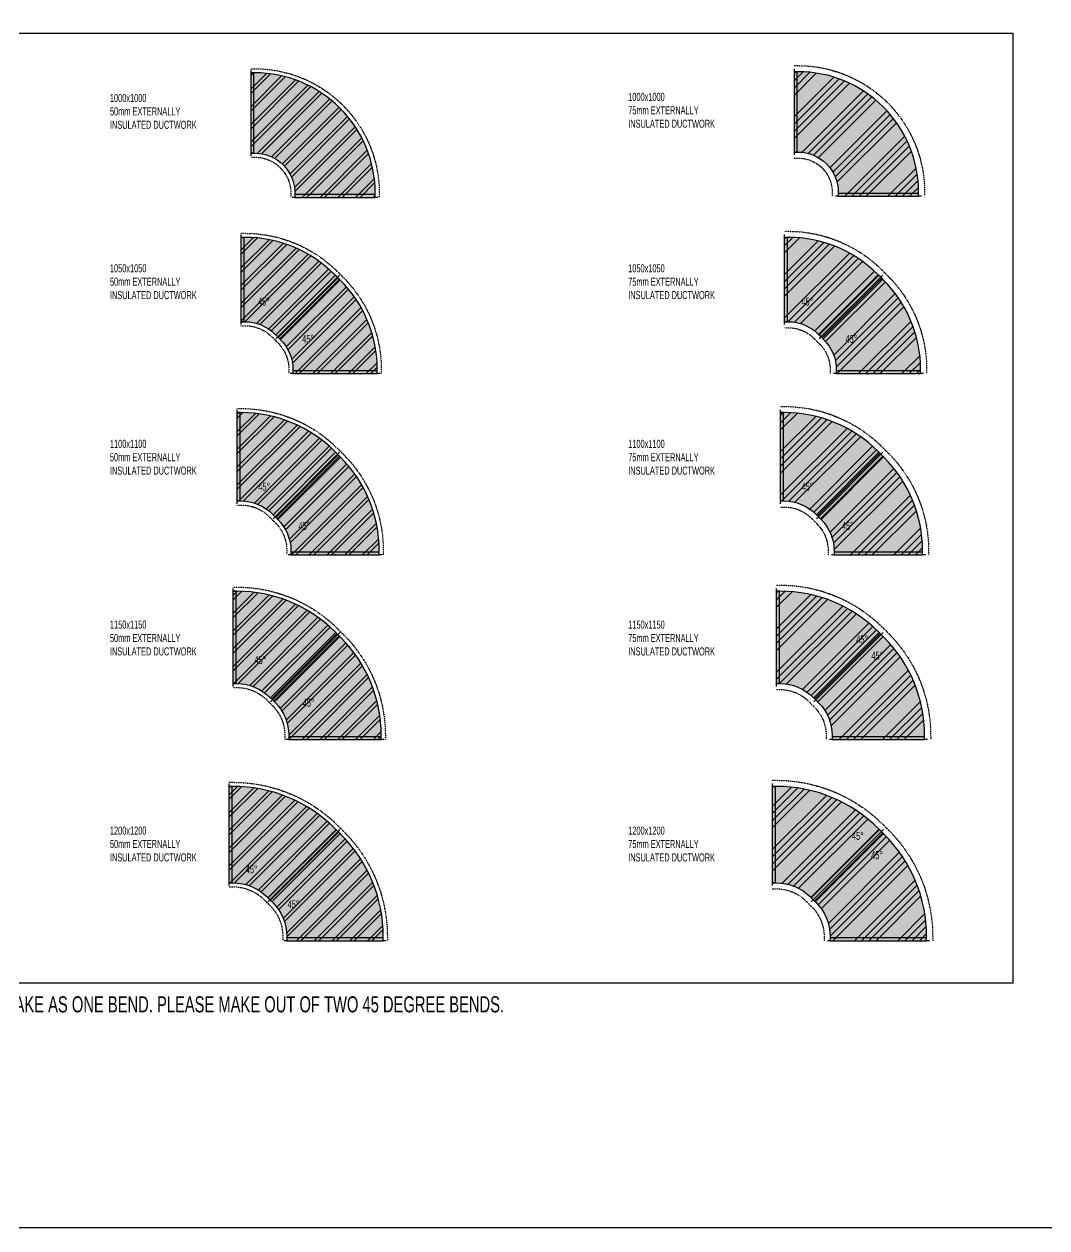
# Model space of a CAD drawing. Header units: millimetres. Extents: x 141 to 153906, y 19826 to 64501.
# Drawn here: x 124218 to 136942, y 19826 to 34807 of the extents above; entities that cross this region are included whole.
import ezdxf
from ezdxf.enums import TextEntityAlignment as Align

# ---------------------------------------------------------------- set-up
doc = ezdxf.new("R2010")
doc.units = ezdxf.units.MM
doc.linetypes.add('HID', pattern=[3.5, 2, -1.5])
doc.linetypes.add('Ins', pattern=[1, 0.5, -0.5])
for name, color, linetype in [('Hvacduct-Flange', 8, 'Continuous'), ('Hvacduct-sa', 160, 'Continuous'), ('Hvacduct-sa-Shading', 163, 'Continuous'), ('HvacDuctText', 7, 'Continuous'), ('Hvacins', 118, 'Continuous'), ('HvacInsulation EX', 118, 'HID'), ('Hvactext', 7, 'Continuous'), ('RFI Layer', 240, 'Continuous')]:
    doc.layers.add(name, color=color, linetype=linetype)
doc.styles.add('Arial Narrow_1', font='ARIALN.TTF', dxfattribs={"height": 250})
doc.styles.add('HVACS', font='ARIALN.TTF', dxfattribs={"width": 0.8})
pattern_1 = [(45, (23471, 60517.5), (-110.52623, 110.52623), []), (45, (23526.27, 60517.5), (-110.52623, 110.52623), [])]
pattern_2 = [(45, (17024.3, 60517.5), (-269.4077, 269.4077), []), (45, (17114.1, 60517.5), (-269.4077, 269.4077), []), (45, (17203.9, 60517.5), (-269.4077, 269.4077), []), (45, (17293.7, 60517.5), (-269.4077, 269.4077), [])]

msp = doc.modelspace()

# ---------------------------------------------------------------- hatches: boundary and pattern name
at = {"layer": 'Hvacduct-sa-Shading'}
for points in [[(127586.8, 32701.1), (127586.8, 32651.1), (128586.8, 32651.1), (128586.8, 32701.1, 0.4142136), (127086.8, 34201.1), (127036.8, 34201.1), (127036.8, 33201.1), (127086.8, 33201.1, -0.4142136)], [(134345.6, 32714.7), (134345.6, 32664.7), (135345.6, 32664.7), (135345.6, 32714.7, 0.4142136), (133845.6, 34214.7), (133795.6, 34214.7), (133795.6, 33214.7), (133845.6, 33214.7, -0.4142136)], [(127337.1, 30949.4), (127372.5, 30914), (128114.9, 31656.5), (128079.6, 31691.8, 0.1989124), (126965.9, 32153.2), (126915.9, 32153.2), (126915.9, 31103.2), (126965.9, 31103.2, -0.1989124)], [(134096, 30949.4), (134131.3, 30914), (134873.8, 31656.5), (134838.4, 31691.8, 0.1989124), (133724.7, 32153.2), (133674.7, 32153.2), (133674.7, 31103.2), (133724.7, 31103.2, -0.1989124)], [(127561.8, 30507.6), (127561.8, 30457.6), (128611.8, 30457.6), (128611.8, 30507.6, 0.1989124), (128150.5, 31621.3), (128115.1, 31656.7), (127372.7, 30914.2), (127408, 30878.9, -0.1989124)], [(134320.6, 30507.6), (134320.6, 30457.6), (135370.6, 30457.6), (135370.6, 30507.6, 0.1989124), (134909.3, 31621.3), (134874, 31656.7), (134131.5, 30914.2), (134166.9, 30878.9, -0.1989124)], [(127305, 28711.1), (127340.4, 28675.7), (128118.2, 29453.5), (128082.8, 29488.9, 0.1989124), (126916.1, 29972.2), (126866.1, 29972.2), (126866.1, 28872.2), (126916.1, 28872.2, -0.1989124)], [(134063.8, 28711.1), (134099.2, 28675.7), (134877, 29453.5), (134841.6, 29488.9, 0.1989124), (133674.9, 29972.2), (133624.9, 29972.2), (133624.9, 28872.2), (133674.9, 28872.2, -0.1989124)], [(127536.8, 28251.5), (127536.8, 28201.5), (128636.8, 28201.5), (128636.8, 28251.5, 0.1989124), (128153.5, 29418.2), (128118.2, 29453.5), (127340.4, 28675.7), (127375.7, 28640.4, -0.1989124)], [(134295.6, 28251.5), (134295.6, 28201.5), (135395.6, 28201.5), (135395.6, 28251.5, 0.1989124), (134912.4, 29418.2), (134877, 29453.5), (134099.2, 28675.7), (134134.5, 28640.4, -0.1989124)], [(127272.7, 26431.4), (127308, 26396.1), (128121.2, 27209.2), (128085.8, 27244.6, 0.1989124), (126866.1, 27749.8), (126816.1, 27749.8), (126816.1, 26599.8), (126866.1, 26599.8, -0.1989124)], [(134031.5, 26431.4), (134066.9, 26396.1), (134880, 27209.2), (134844.7, 27244.6, 0.1989124), (133624.9, 27749.8), (133574.9, 27749.8), (133574.9, 26599.8), (133624.9, 26599.8, -0.1989124)], [(127511.8, 25954.1), (127511.8, 25904.1), (128661.8, 25904.1), (128661.8, 25954.1, 0.1989124), (128156.6, 27173.9), (128121.2, 27209.2), (127308, 26396.1), (127343.4, 26360.7, -0.1989124)], [(134270.6, 25954.1), (134270.6, 25904.1), (135420.6, 25904.1), (135420.6, 25954.1, 0.1989124), (134915.4, 27173.9), (134880, 27209.2), (134066.9, 26396.1), (134102.2, 26360.7, -0.1989124)], [(127240.4, 23945.2), (127275.7, 23909.9), (128124.2, 24758.4), (128088.9, 24793.8, 0.1989124), (126816.1, 25321), (126766.1, 25321), (126766.1, 24121), (126816.1, 24121, -0.1989124)], [(133999.2, 23945.2), (134034.5, 23909.9), (134883.1, 24758.4), (134847.7, 24793.8, 0.1989124), (133574.9, 25321), (133524.9, 25321), (133524.9, 24121), (133574.9, 24121, -0.1989124)], [(127486.8, 23450.3), (127486.8, 23400.3), (128686.8, 23400.3), (128686.8, 23450.3, 0.1989124), (128159.6, 24723.1), (128124.2, 24758.4), (127275.7, 23909.9), (127311.1, 23874.5, -0.1989124)], [(134245.6, 23450.3), (134245.6, 23400.3), (135445.6, 23400.3), (135445.6, 23450.3, 0.1989124), (134918.4, 24723.1), (134883.1, 24758.4), (134034.5, 23909.9), (134069.9, 23874.5, -0.1989124)]]:
    msp.add_hatch(color=256, dxfattribs=at).paths.add_polyline_path(points)
at = {"layer": 'HvacInsulation EX'}
h = msp.add_hatch(dxfattribs=at)
h.set_pattern_fill('BRICK_EXISTING', color=256, scale=15.384615, style=0)
h.set_pattern_definition([(45, (23471, 60190.87), (-110.52623, 110.52623), []), (45, (23526.27, 60190.87), (-110.52623, 110.52623), [])])
h.paths.add_polyline_path([(127586.8, 32701.1), (127586.8, 32651.1), (128586.8, 32651.1), (128586.8, 32701.1, 0.4142136), (127086.8, 34201.1), (127036.8, 34201.1), (127036.8, 33201.1), (127086.8, 33201.1, -0.4142136)])
h = msp.add_hatch(dxfattribs=at)
h.set_pattern_fill('ANSI34', color=256, scale=20, style=0)
h.set_pattern_definition([(45, (17024.3, 60204.48), (-269.4077, 269.4077), []), (45, (17114.1, 60204.48), (-269.4077, 269.4077), []), (45, (17203.9, 60204.48), (-269.4077, 269.4077), []), (45, (17293.7, 60204.48), (-269.4077, 269.4077), [])])
h.paths.add_polyline_path([(134345.6, 32714.7), (134345.6, 32664.7), (135345.6, 32664.7), (135345.6, 32714.7, 0.4142136), (133845.6, 34214.7), (133795.6, 34214.7), (133795.6, 33214.7), (133845.6, 33214.7, -0.4142136)])
h = msp.add_hatch(dxfattribs=at)
h.set_pattern_fill('BRICK_EXISTING', color=256, scale=15.384615, style=0)
h.set_pattern_definition(pattern_1)
h.paths.add_polyline_path([(127337.1, 30949.4), (127372.5, 30914), (128114.9, 31656.5), (128079.6, 31691.8, 0.1989124), (126965.9, 32153.2), (126915.9, 32153.2), (126915.9, 31103.2), (126965.9, 31103.2, -0.1989124)])
h = msp.add_hatch(dxfattribs=at)
h.set_pattern_fill('ANSI34', color=256, scale=20, style=0)
h.set_pattern_definition(pattern_2)
h.paths.add_polyline_path([(134096, 30949.4), (134131.3, 30914), (134873.8, 31656.5), (134838.4, 31691.8, 0.1989124), (133724.7, 32153.2), (133674.7, 32153.2), (133674.7, 31103.2), (133724.7, 31103.2, -0.1989124)])
h = msp.add_hatch(dxfattribs=at)
h.set_pattern_fill('BRICK_EXISTING', color=256, scale=15.384615, style=0)
h.set_pattern_definition(pattern_1)
h.paths.add_polyline_path([(127561.8, 30507.6), (127561.8, 30457.6), (128611.8, 30457.6), (128611.8, 30507.6, 0.1989124), (128150.5, 31621.3), (128115.1, 31656.7), (127372.7, 30914.2), (127408, 30878.9, -0.1989124)])
h = msp.add_hatch(dxfattribs=at)
h.set_pattern_fill('ANSI34', color=256, scale=20, style=0)
h.set_pattern_definition(pattern_2)
h.paths.add_polyline_path([(134320.6, 30507.6), (134320.6, 30457.6), (135370.6, 30457.6), (135370.6, 30507.6, 0.1989124), (134909.3, 31621.3), (134874, 31656.7), (134131.5, 30914.2), (134166.9, 30878.9, -0.1989124)])
h = msp.add_hatch(dxfattribs=at)
h.set_pattern_fill('BRICK_EXISTING', color=256, scale=15.384615, style=0)
h.set_pattern_definition(pattern_1)
h.paths.add_polyline_path([(127305, 28711.1), (127340.4, 28675.7), (128118.2, 29453.5), (128082.8, 29488.9, 0.1989124), (126916.1, 29972.2), (126866.1, 29972.2), (126866.1, 28872.2), (126916.1, 28872.2, -0.1989124)])
h = msp.add_hatch(dxfattribs=at)
h.set_pattern_fill('ANSI34', color=256, scale=20, style=0)
h.set_pattern_definition(pattern_2)
h.paths.add_polyline_path([(134063.8, 28711.1), (134099.2, 28675.7), (134877, 29453.5), (134841.6, 29488.9, 0.1989124), (133674.9, 29972.2), (133624.9, 29972.2), (133624.9, 28872.2), (133674.9, 28872.2, -0.1989124)])
h = msp.add_hatch(dxfattribs=at)
h.set_pattern_fill('BRICK_EXISTING', color=256, scale=15.384615, style=0)
h.set_pattern_definition(pattern_1)
h.paths.add_polyline_path([(127536.8, 28251.5), (127536.8, 28201.5), (128636.8, 28201.5), (128636.8, 28251.5, 0.1989124), (128153.5, 29418.2), (128118.2, 29453.5), (127340.4, 28675.7), (127375.7, 28640.4, -0.1989124)])
h = msp.add_hatch(dxfattribs=at)
h.set_pattern_fill('ANSI34', color=256, scale=20, style=0)
h.set_pattern_definition(pattern_2)
h.paths.add_polyline_path([(134295.6, 28251.5), (134295.6, 28201.5), (135395.6, 28201.5), (135395.6, 28251.5, 0.1989124), (134912.4, 29418.2), (134877, 29453.5), (134099.2, 28675.7), (134134.5, 28640.4, -0.1989124)])
h = msp.add_hatch(dxfattribs=at)
h.set_pattern_fill('BRICK_EXISTING', color=256, scale=15.384615, style=0)
h.set_pattern_definition(pattern_1)
h.paths.add_polyline_path([(127272.7, 26431.4), (127308, 26396.1), (128121.2, 27209.2), (128085.8, 27244.6, 0.1989124), (126866.1, 27749.8), (126816.1, 27749.8), (126816.1, 26599.8), (126866.1, 26599.8, -0.1989124)])
h = msp.add_hatch(dxfattribs=at)
h.set_pattern_fill('ANSI34', color=256, scale=20, style=0)
h.set_pattern_definition(pattern_2)
h.paths.add_polyline_path([(134031.5, 26431.4), (134066.9, 26396.1), (134880, 27209.2), (134844.7, 27244.6, 0.1989124), (133624.9, 27749.8), (133574.9, 27749.8), (133574.9, 26599.8), (133624.9, 26599.8, -0.1989124)])
h = msp.add_hatch(dxfattribs=at)
h.set_pattern_fill('BRICK_EXISTING', color=256, scale=15.384615, style=0)
h.set_pattern_definition(pattern_1)
h.paths.add_polyline_path([(127511.8, 25954.1), (127511.8, 25904.1), (128661.8, 25904.1), (128661.8, 25954.1, 0.1989124), (128156.6, 27173.9), (128121.2, 27209.2), (127308, 26396.1), (127343.4, 26360.7, -0.1989124)])
h = msp.add_hatch(dxfattribs=at)
h.set_pattern_fill('ANSI34', color=256, scale=20, style=0)
h.set_pattern_definition(pattern_2)
h.paths.add_polyline_path([(134270.6, 25954.1), (134270.6, 25904.1), (135420.6, 25904.1), (135420.6, 25954.1, 0.1989124), (134915.4, 27173.9), (134880, 27209.2), (134066.9, 26396.1), (134102.2, 26360.7, -0.1989124)])
h = msp.add_hatch(dxfattribs=at)
h.set_pattern_fill('BRICK_EXISTING', color=256, scale=15.384615, style=0)
h.set_pattern_definition(pattern_1)
h.paths.add_polyline_path([(127240.4, 23945.2), (127275.7, 23909.9), (128124.2, 24758.4), (128088.9, 24793.8, 0.1989124), (126816.1, 25321), (126766.1, 25321), (126766.1, 24121), (126816.1, 24121, -0.1989124)])
h = msp.add_hatch(dxfattribs=at)
h.set_pattern_fill('ANSI34', color=256, scale=20, style=0)
h.set_pattern_definition(pattern_2)
h.paths.add_polyline_path([(133999.2, 23945.2), (134034.5, 23909.9), (134883.1, 24758.4), (134847.7, 24793.8, 0.1989124), (133574.9, 25321), (133524.9, 25321), (133524.9, 24121), (133574.9, 24121, -0.1989124)])
h = msp.add_hatch(dxfattribs=at)
h.set_pattern_fill('BRICK_EXISTING', color=256, scale=15.384615, style=0)
h.set_pattern_definition(pattern_1)
h.paths.add_polyline_path([(127486.8, 23450.3), (127486.8, 23400.3), (128686.8, 23400.3), (128686.8, 23450.3, 0.1989124), (128159.6, 24723.1), (128124.2, 24758.4), (127275.7, 23909.9), (127311.1, 23874.5, -0.1989124)])
h = msp.add_hatch(dxfattribs=at)
h.set_pattern_fill('ANSI34', color=256, scale=20, style=0)
h.set_pattern_definition(pattern_2)
h.paths.add_polyline_path([(134245.6, 23450.3), (134245.6, 23400.3), (135445.6, 23400.3), (135445.6, 23450.3, 0.1989124), (134918.4, 24723.1), (134883.1, 24758.4), (134034.5, 23909.9), (134069.9, 23874.5, -0.1989124)])

# ---------------------------------------------------------------- linework, layer by layer
msp.add_lwpolyline([(92147.1, 64500.7), (153906.1, 64500.7), (153906.1, 19825.7), (92147.1, 19825.7)], close=True)
at = {"layer": 'Hvacduct-Flange', "elevation": 100.5, "flags": 128}
for points in [[(127036.8, 34236.1), (127036.8, 34201.1), (127071.8, 34201.1), (127071.8, 33201.1), (127036.8, 33201.1), (127036.8, 33166.1)], [(133795.6, 34249.7), (133795.6, 34214.7), (133830.6, 34214.7), (133830.6, 33214.7), (133795.6, 33214.7), (133795.6, 33179.7)], [(128621.8, 32651.1), (128586.8, 32651.1), (128586.8, 32686.1), (127586.8, 32686.1), (127586.8, 32651.1), (127551.8, 32651.1)], [(135380.6, 32664.7), (135345.6, 32664.7), (135345.6, 32699.7), (134345.6, 32699.7), (134345.6, 32664.7), (134310.6, 32664.7)], [(126915.9, 32188.2), (126915.9, 32153.2), (126950.9, 32153.2), (126950.9, 31103.2), (126915.9, 31103.2), (126915.9, 31068.2)], [(133674.7, 32188.2), (133674.7, 32153.2), (133709.7, 32153.2), (133709.7, 31103.2), (133674.7, 31103.2), (133674.7, 31068.2)], [(128139.7, 31681.2), (128114.9, 31656.5), (128090.2, 31681.2), (127347.7, 30938.8), (127372.5, 30914), (127347.7, 30889.3)], [(128139.9, 31681.4), (128115.1, 31656.7), (128139.9, 31631.9), (127397.4, 30889.5), (127372.7, 30914.2), (127347.9, 30889.5)], [(134898.5, 31681.2), (134873.8, 31656.5), (134849, 31681.2), (134106.6, 30938.8), (134131.3, 30914), (134106.6, 30889.3)], [(134898.7, 31681.4), (134874, 31656.7), (134898.7, 31631.9), (134156.3, 30889.5), (134131.5, 30914.2), (134106.8, 30889.5)], [(128646.8, 30457.6), (128611.8, 30457.6), (128611.8, 30492.6), (127561.8, 30492.6), (127561.8, 30457.6), (127526.8, 30457.6)], [(135405.6, 30457.6), (135370.6, 30457.6), (135370.6, 30492.6), (134320.6, 30492.6), (134320.6, 30457.6), (134285.6, 30457.6)], [(126866.1, 30007.2), (126866.1, 29972.2), (126901.1, 29972.2), (126901.1, 28872.2), (126866.1, 28872.2), (126866.1, 28837.2)], [(133624.9, 30007.2), (133624.9, 29972.2), (133659.9, 29972.2), (133659.9, 28872.2), (133624.9, 28872.2), (133624.9, 28837.2)], [(128142.9, 29478.3), (128118.2, 29453.5), (128093.4, 29478.3), (127315.6, 28700.5), (127340.4, 28675.7), (127315.6, 28651)], [(128142.9, 29478.3), (128118.2, 29453.5), (128142.9, 29428.8), (127365.1, 28651), (127340.4, 28675.7), (127315.6, 28651)], [(134901.8, 29478.3), (134877, 29453.5), (134852.3, 29478.3), (134074.4, 28700.5), (134099.2, 28675.7), (134074.4, 28651)], [(134901.8, 29478.3), (134877, 29453.5), (134901.8, 29428.8), (134123.9, 28651), (134099.2, 28675.7), (134074.4, 28651)], [(128671.8, 28201.5), (128636.8, 28201.5), (128636.8, 28236.5), (127536.8, 28236.5), (127536.8, 28201.5), (127501.8, 28201.5)], [(135430.6, 28201.5), (135395.6, 28201.5), (135395.6, 28236.5), (134295.6, 28236.5), (134295.6, 28201.5), (134260.6, 28201.5)], [(126816.1, 27784.8), (126816.1, 27749.8), (126851.1, 27749.8), (126851.1, 26599.8), (126816.1, 26599.8), (126816.1, 26564.8)], [(133574.9, 27784.8), (133574.9, 27749.8), (133609.9, 27749.8), (133609.9, 26599.8), (133574.9, 26599.8), (133574.9, 26564.8)], [(128146, 27234), (128121.2, 27209.2), (128096.5, 27234), (127283.3, 26420.8), (127308, 26396.1), (127283.3, 26371.3)], [(128146, 27234), (128121.2, 27209.2), (128146, 27184.5), (127332.8, 26371.3), (127308, 26396.1), (127283.3, 26371.3)], [(134904.8, 27234), (134880, 27209.2), (134855.3, 27234), (134042.1, 26420.8), (134066.9, 26396.1), (134042.1, 26371.3)], [(134904.8, 27234), (134880, 27209.2), (134904.8, 27184.5), (134091.6, 26371.3), (134066.9, 26396.1), (134042.1, 26371.3)], [(128696.8, 25904.1), (128661.8, 25904.1), (128661.8, 25939.1), (127511.8, 25939.1), (127511.8, 25904.1), (127476.8, 25904.1)], [(135455.6, 25904.1), (135420.6, 25904.1), (135420.6, 25939.1), (134270.6, 25939.1), (134270.6, 25904.1), (134235.6, 25904.1)], [(126766.1, 25356), (126766.1, 25321), (126801.1, 25321), (126801.1, 24121), (126766.1, 24121), (126766.1, 24086)], [(133524.9, 25356), (133524.9, 25321), (133559.9, 25321), (133559.9, 24121), (133524.9, 24121), (133524.9, 24086)], [(128721.8, 23400.3), (128686.8, 23400.3), (128686.8, 23435.3), (127486.8, 23435.3), (127486.8, 23400.3), (127451.8, 23400.3)], [(135480.6, 23400.3), (135445.6, 23400.3), (135445.6, 23435.3), (134245.6, 23435.3), (134245.6, 23400.3), (134210.6, 23400.3)]]:
    msp.add_lwpolyline(points, dxfattribs=at)
at = {"layer": 'Hvacduct-Flange'}
for p in [(134845.6, 32664.7, 100.5), (128086.8, 32651.1, 100.5), (128086.8, 30457.6, 100.5), (134845.6, 30457.6, 100.5), (128086.8, 28201.5, 100.5), (134845.6, 28201.5, 100.5)]:
    msp.add_point(p, dxfattribs=at)
at = {"layer": 'Hvacduct-sa', "elevation": 100.5, "flags": 128}
for points in [[(127586.8, 32701.1), (127586.8, 32651.1), (128586.8, 32651.1), (128586.8, 32701.1, 0.4142136), (127086.8, 34201.1), (127036.8, 34201.1), (127036.8, 33201.1), (127086.8, 33201.1, -0.4142136), (127586.8, 32701.1)], [(134345.6, 32714.7), (134345.6, 32664.7), (135345.6, 32664.7), (135345.6, 32714.7, 0.4142136), (133845.6, 34214.7), (133795.6, 34214.7), (133795.6, 33214.7), (133845.6, 33214.7, -0.4142136), (134345.6, 32714.7)], [(127337.1, 30949.4), (127372.5, 30914), (128114.9, 31656.5), (128079.6, 31691.8, 0.1989124), (126965.9, 32153.2), (126915.9, 32153.2), (126915.9, 31103.2), (126965.9, 31103.2, -0.1989124), (127337.1, 30949.4)], [(134096, 30949.4), (134131.3, 30914), (134873.8, 31656.5), (134838.4, 31691.8, 0.1989124), (133724.7, 32153.2), (133674.7, 32153.2), (133674.7, 31103.2), (133724.7, 31103.2, -0.1989124), (134096, 30949.4)], [(127561.8, 30507.6), (127561.8, 30457.6), (128611.8, 30457.6), (128611.8, 30507.6, 0.1989124), (128150.5, 31621.3), (128115.1, 31656.7), (127372.7, 30914.2), (127408, 30878.9, -0.1989124), (127561.8, 30507.6)], [(134320.6, 30507.6), (134320.6, 30457.6), (135370.6, 30457.6), (135370.6, 30507.6, 0.1989124), (134909.3, 31621.3), (134874, 31656.7), (134131.5, 30914.2), (134166.9, 30878.9, -0.1989124), (134320.6, 30507.6)], [(127305, 28711.1), (127340.4, 28675.7), (128118.2, 29453.5), (128082.8, 29488.9, 0.1989124), (126916.1, 29972.2), (126866.1, 29972.2), (126866.1, 28872.2), (126916.1, 28872.2, -0.1989124), (127305, 28711.1)], [(134063.8, 28711.1), (134099.2, 28675.7), (134877, 29453.5), (134841.6, 29488.9, 0.1989124), (133674.9, 29972.2), (133624.9, 29972.2), (133624.9, 28872.2), (133674.9, 28872.2, -0.1989124), (134063.8, 28711.1)], [(127536.8, 28251.5), (127536.8, 28201.5), (128636.8, 28201.5), (128636.8, 28251.5, 0.1989124), (128153.5, 29418.2), (128118.2, 29453.5), (127340.4, 28675.7), (127375.7, 28640.4, -0.1989124), (127536.8, 28251.5)], [(134295.6, 28251.5), (134295.6, 28201.5), (135395.6, 28201.5), (135395.6, 28251.5, 0.1989124), (134912.4, 29418.2), (134877, 29453.5), (134099.2, 28675.7), (134134.5, 28640.4, -0.1989124), (134295.6, 28251.5)], [(127272.7, 26431.4), (127308, 26396.1), (128121.2, 27209.2), (128085.8, 27244.6, 0.1989124), (126866.1, 27749.8), (126816.1, 27749.8), (126816.1, 26599.8), (126866.1, 26599.8, -0.1989124), (127272.7, 26431.4)], [(134031.5, 26431.4), (134066.9, 26396.1), (134880, 27209.2), (134844.7, 27244.6, 0.1989124), (133624.9, 27749.8), (133574.9, 27749.8), (133574.9, 26599.8), (133624.9, 26599.8, -0.1989124), (134031.5, 26431.4)], [(127511.8, 25954.1), (127511.8, 25904.1), (128661.8, 25904.1), (128661.8, 25954.1, 0.1989124), (128156.6, 27173.9), (128121.2, 27209.2), (127308, 26396.1), (127343.4, 26360.7, -0.1989124), (127511.8, 25954.1)], [(134270.6, 25954.1), (134270.6, 25904.1), (135420.6, 25904.1), (135420.6, 25954.1, 0.1989124), (134915.4, 27173.9), (134880, 27209.2), (134066.9, 26396.1), (134102.2, 26360.7, -0.1989124), (134270.6, 25954.1)], [(127240.4, 23945.2), (127275.7, 23909.9), (128124.2, 24758.4), (128088.9, 24793.8, 0.1989124), (126816.1, 25321), (126766.1, 25321), (126766.1, 24121), (126816.1, 24121, -0.1989124), (127240.4, 23945.2)], [(133999.2, 23945.2), (134034.5, 23909.9), (134883.1, 24758.4), (134847.7, 24793.8, 0.1989124), (133574.9, 25321), (133524.9, 25321), (133524.9, 24121), (133574.9, 24121, -0.1989124), (133999.2, 23945.2)], [(127486.8, 23450.3), (127486.8, 23400.3), (128686.8, 23400.3), (128686.8, 23450.3, 0.1989124), (128159.6, 24723.1), (128124.2, 24758.4), (127275.7, 23909.9), (127311.1, 23874.5, -0.1989124), (127486.8, 23450.3)], [(134245.6, 23450.3), (134245.6, 23400.3), (135445.6, 23400.3), (135445.6, 23450.3, 0.1989124), (134918.4, 24723.1), (134883.1, 24758.4), (134034.5, 23909.9), (134069.9, 23874.5, -0.1989124), (134245.6, 23450.3)]]:
    msp.add_lwpolyline(points, format="xyb", close=True, dxfattribs=at)
for points in [[(128149, 24783.2), (128124.2, 24758.4), (128099.5, 24783.2), (127251, 23934.6), (127275.7, 23909.9), (127251, 23885.1)], [(128149, 24783.2), (128124.2, 24758.4), (128149, 24733.7), (127300.5, 23885.1), (127275.7, 23909.9), (127251, 23885.1)], [(134907.8, 24783.2), (134883.1, 24758.4), (134858.3, 24783.2), (134009.8, 23934.6), (134034.5, 23909.9), (134009.8, 23885.1)], [(134907.8, 24783.2), (134883.1, 24758.4), (134907.8, 24733.7), (134059.3, 23885.1), (134034.5, 23909.9), (134009.8, 23885.1)]]:
    msp.add_lwpolyline(points, dxfattribs=at)
at = {"layer": 'Hvacins', "linetype": 'Ins', "elevation": 100.5, "flags": 128}
for points in [[(127036.8, 34251.1), (127086.8, 34251.1, -0.4142136), (128636.8, 32701.1), (128636.8, 32651.1)], [(133795.6, 34289.7), (133845.6, 34289.7, -0.4142136), (135420.6, 32714.7), (135420.6, 32664.7)], [(127036.8, 33151.1), (127086.8, 33151.1, -0.4142136), (127536.8, 32701.1), (127536.8, 32651.1)], [(133795.6, 33139.7), (133845.6, 33139.7, -0.4142136), (134270.6, 32714.7), (134270.6, 32664.7)], [(133674.7, 32228.2), (133724.7, 32228.2, -0.1989124), (134891.5, 31744.9), (134926.8, 31709.5)], [(126915.9, 32203.2), (126965.9, 32203.2, -0.1989124), (128114.9, 31727.2), (128150.3, 31691.8)], [(128150.5, 31692), (128185.8, 31656.7, -0.1989124), (128661.8, 30507.6), (128661.8, 30457.6)], [(134927, 31709.7), (134962.4, 31674.4, -0.1989124), (135445.6, 30507.6), (135445.6, 30457.6)], [(126915.9, 31053.2), (126965.9, 31053.2, -0.1989124), (127301.8, 30914), (127337.1, 30878.7)], [(133674.7, 31028.2), (133724.7, 31028.2, -0.1989124), (134042.9, 30896.4), (134078.3, 30861)], [(127337.3, 30878.9), (127372.7, 30843.5, -0.1989124), (127511.8, 30507.6), (127511.8, 30457.6)], [(134078.5, 30861.2), (134113.8, 30825.8, -0.1989124), (134245.6, 30507.6), (134245.6, 30457.6)], [(126866.1, 30022.2), (126916.1, 30022.2, -0.1989124), (128118.2, 29524.2), (128153.5, 29488.9)], [(133624.9, 30047.2), (133674.9, 30047.2, -0.1989124), (134894.7, 29541.9), (134930, 29506.6)], [(128153.5, 29488.9), (128188.9, 29453.5, -0.1989124), (128686.8, 28251.5), (128686.8, 28201.5)], [(134930, 29506.6), (134965.4, 29471.2, -0.1989124), (135470.6, 28251.5), (135470.6, 28201.5)], [(126866.1, 28822.2), (126916.1, 28822.2, -0.1989124), (127269.6, 28675.7), (127305, 28640.4)], [(133624.9, 28797.2), (133674.9, 28797.2, -0.1989124), (134010.8, 28658), (134046.2, 28622.7)], [(127305, 28640.4), (127340.4, 28605, -0.1989124), (127486.8, 28251.5), (127486.8, 28201.5)], [(134046.2, 28622.7), (134081.5, 28587.3, -0.1989124), (134220.6, 28251.5), (134220.6, 28201.5)], [(126816.1, 27799.8), (126866.1, 27799.8, -0.1989124), (128121.2, 27279.9), (128156.6, 27244.6)], [(133574.9, 27824.8), (133624.9, 27824.8, -0.1989124), (134897.7, 27297.6), (134933.1, 27262.3)], [(128156.6, 27244.6), (128191.9, 27209.2, -0.1989124), (128711.8, 25954.1), (128711.8, 25904.1)], [(134933.1, 27262.3), (134968.4, 27226.9, -0.1989124), (135495.6, 25954.1), (135495.6, 25904.1)], [(126816.1, 26549.8), (126866.1, 26549.8, -0.1989124), (127237.3, 26396.1), (127272.7, 26360.7)], [(133574.9, 26524.8), (133624.9, 26524.8, -0.1989124), (133978.5, 26378.4), (134013.8, 26343)], [(127272.7, 26360.7), (127308, 26325.3, -0.1989124), (127461.8, 25954.1), (127461.8, 25904.1)], [(134013.8, 26343), (134049.2, 26307.7, -0.1989124), (134195.6, 25954.1), (134195.6, 25904.1)], [(126766.1, 25371), (126816.1, 25371, -0.1989124), (128124.2, 24829.1), (128159.6, 24793.8)], [(133524.9, 25396), (133574.9, 25396, -0.1989124), (134900.7, 24846.8), (134936.1, 24811.4)], [(128159.6, 24793.8), (128194.9, 24758.4, -0.1989124), (128736.8, 23450.3), (128736.8, 23400.3)], [(134936.1, 24811.4), (134971.5, 24776.1, -0.1989124), (135520.6, 23450.3), (135520.6, 23400.3)], [(126766.1, 24071), (126816.1, 24071, -0.1989124), (127205, 23909.9), (127240.4, 23874.5)], [(133524.9, 24046), (133574.9, 24046, -0.1989124), (133946.2, 23892.2), (133981.5, 23856.8)], [(127240.4, 23874.5), (127275.7, 23839.2, -0.1989124), (127436.8, 23450.3), (127436.8, 23400.3)], [(133981.5, 23856.8), (134016.9, 23821.5, -0.1989124), (134170.6, 23450.3), (134170.6, 23400.3)]]:
    msp.add_lwpolyline(points, format="xyb", dxfattribs=at)
at = {"layer": 'RFI Layer'}
msp.add_lwpolyline([(112260.6, 34692.3), (136517.6, 34692.3), (136517.6, 22870.9), (112260.6, 22870.9)], close=True, dxfattribs=at)

# ---------------------------------------------------------------- texts
at = {"layer": 'HvacDuctText', "style": 'HVACS', "width": 0.8}
for p in [(127201.1, 31353.7, 100.5), (133960, 31353.7, 100.5), (127751.5, 30889.7, 100.5), (134510.3, 30889.7, 100.5), (127204.9, 29051, 100.5), (133963.7, 29051, 100.5), (127706.4, 28562.6, 100.5), (134465.2, 28562.6, 100.5), (134643.9, 27149.7, 100.5), (134831.9, 26947.7, 100.5), (127158.3, 26893.8, 100.5), (127757.9, 26361.9, 100.5), (134589.7, 24703.8, 100.5), (134828.6, 24465.1, 100.5), (127048.6, 24288.5, 100.5), (127569.2, 23853.4, 100.5)]:
    msp.add_text('45%%d', height=100, dxfattribs=at).set_placement(p, align=Align.MIDDLE)
at = {"layer": 'Hvactext', "char_height": 100, "width": 4256.046, "attachment_point": 1, "style": 'Arial Narrow_1'}
for s, insert in [('\\W0.8;1000x1000\\P50mm EXTERNALLY \\PINSULATED DUCTWORK\\P', (125286.1, 33937.5, 100.5)), ('\\W0.8;1000x1000\\P75mm EXTERNALLY \\PINSULATED DUCTWORK\\P', (131733.4, 33950.9, 100.5)), ('\\W0.8;1050x1050\\P50mm EXTERNALLY \\PINSULATED DUCTWORK\\P', (125286.1, 31818.1, 100.5)), ('\\W0.8;1050x1050\\P75mm EXTERNALLY \\PINSULATED DUCTWORK\\P', (131733.4, 31817.9, 100.5)), ('\\W0.8;1100x1100\\P50mm EXTERNALLY \\PINSULATED DUCTWORK\\P', (125286.1, 29633.6, 100.5)), ('\\W0.8;1100x1100\\P75mm EXTERNALLY \\PINSULATED DUCTWORK\\P', (131733.4, 29633.5, 100.5)), ('\\W0.8;1150x1150 \\P50mm EXTERNALLY \\PINSULATED DUCTWORK\\P', (125286.1, 27383.8, 100.5)), ('\\W0.8;1150x1150 \\P75mm EXTERNALLY \\PINSULATED DUCTWORK\\P', (131733.4, 27383.6, 100.5)), ('\\W0.8;1200x1200 \\P50mm EXTERNALLY \\PINSULATED DUCTWORK\\P', (125286.1, 24820.1, 100.5)), ('\\W0.8;1200x1200 \\P75mm EXTERNALLY \\PINSULATED DUCTWORK\\P', (131733.4, 24819.9, 100.5))]:
    msp.add_mtext(s, dxfattribs=dict(at, insert=insert))
at = {"layer": 'RFI Layer', "insert": (117795.5, 22708.5, 100.5), "char_height": 200, "width": 12697.611, "attachment_point": 1, "style": 'Arial Narrow_1'}
msp.add_mtext('\\W0.8;90 DEGREE BENDS 1000mm WIDE AND LARGER ARE TOO LARGE TO MAKE AS ONE BEND. PLEASE MAKE OUT OF TWO 45 DEGREE BENDS.\\P', dxfattribs=at)

doc.saveas('drawing.dxf')
